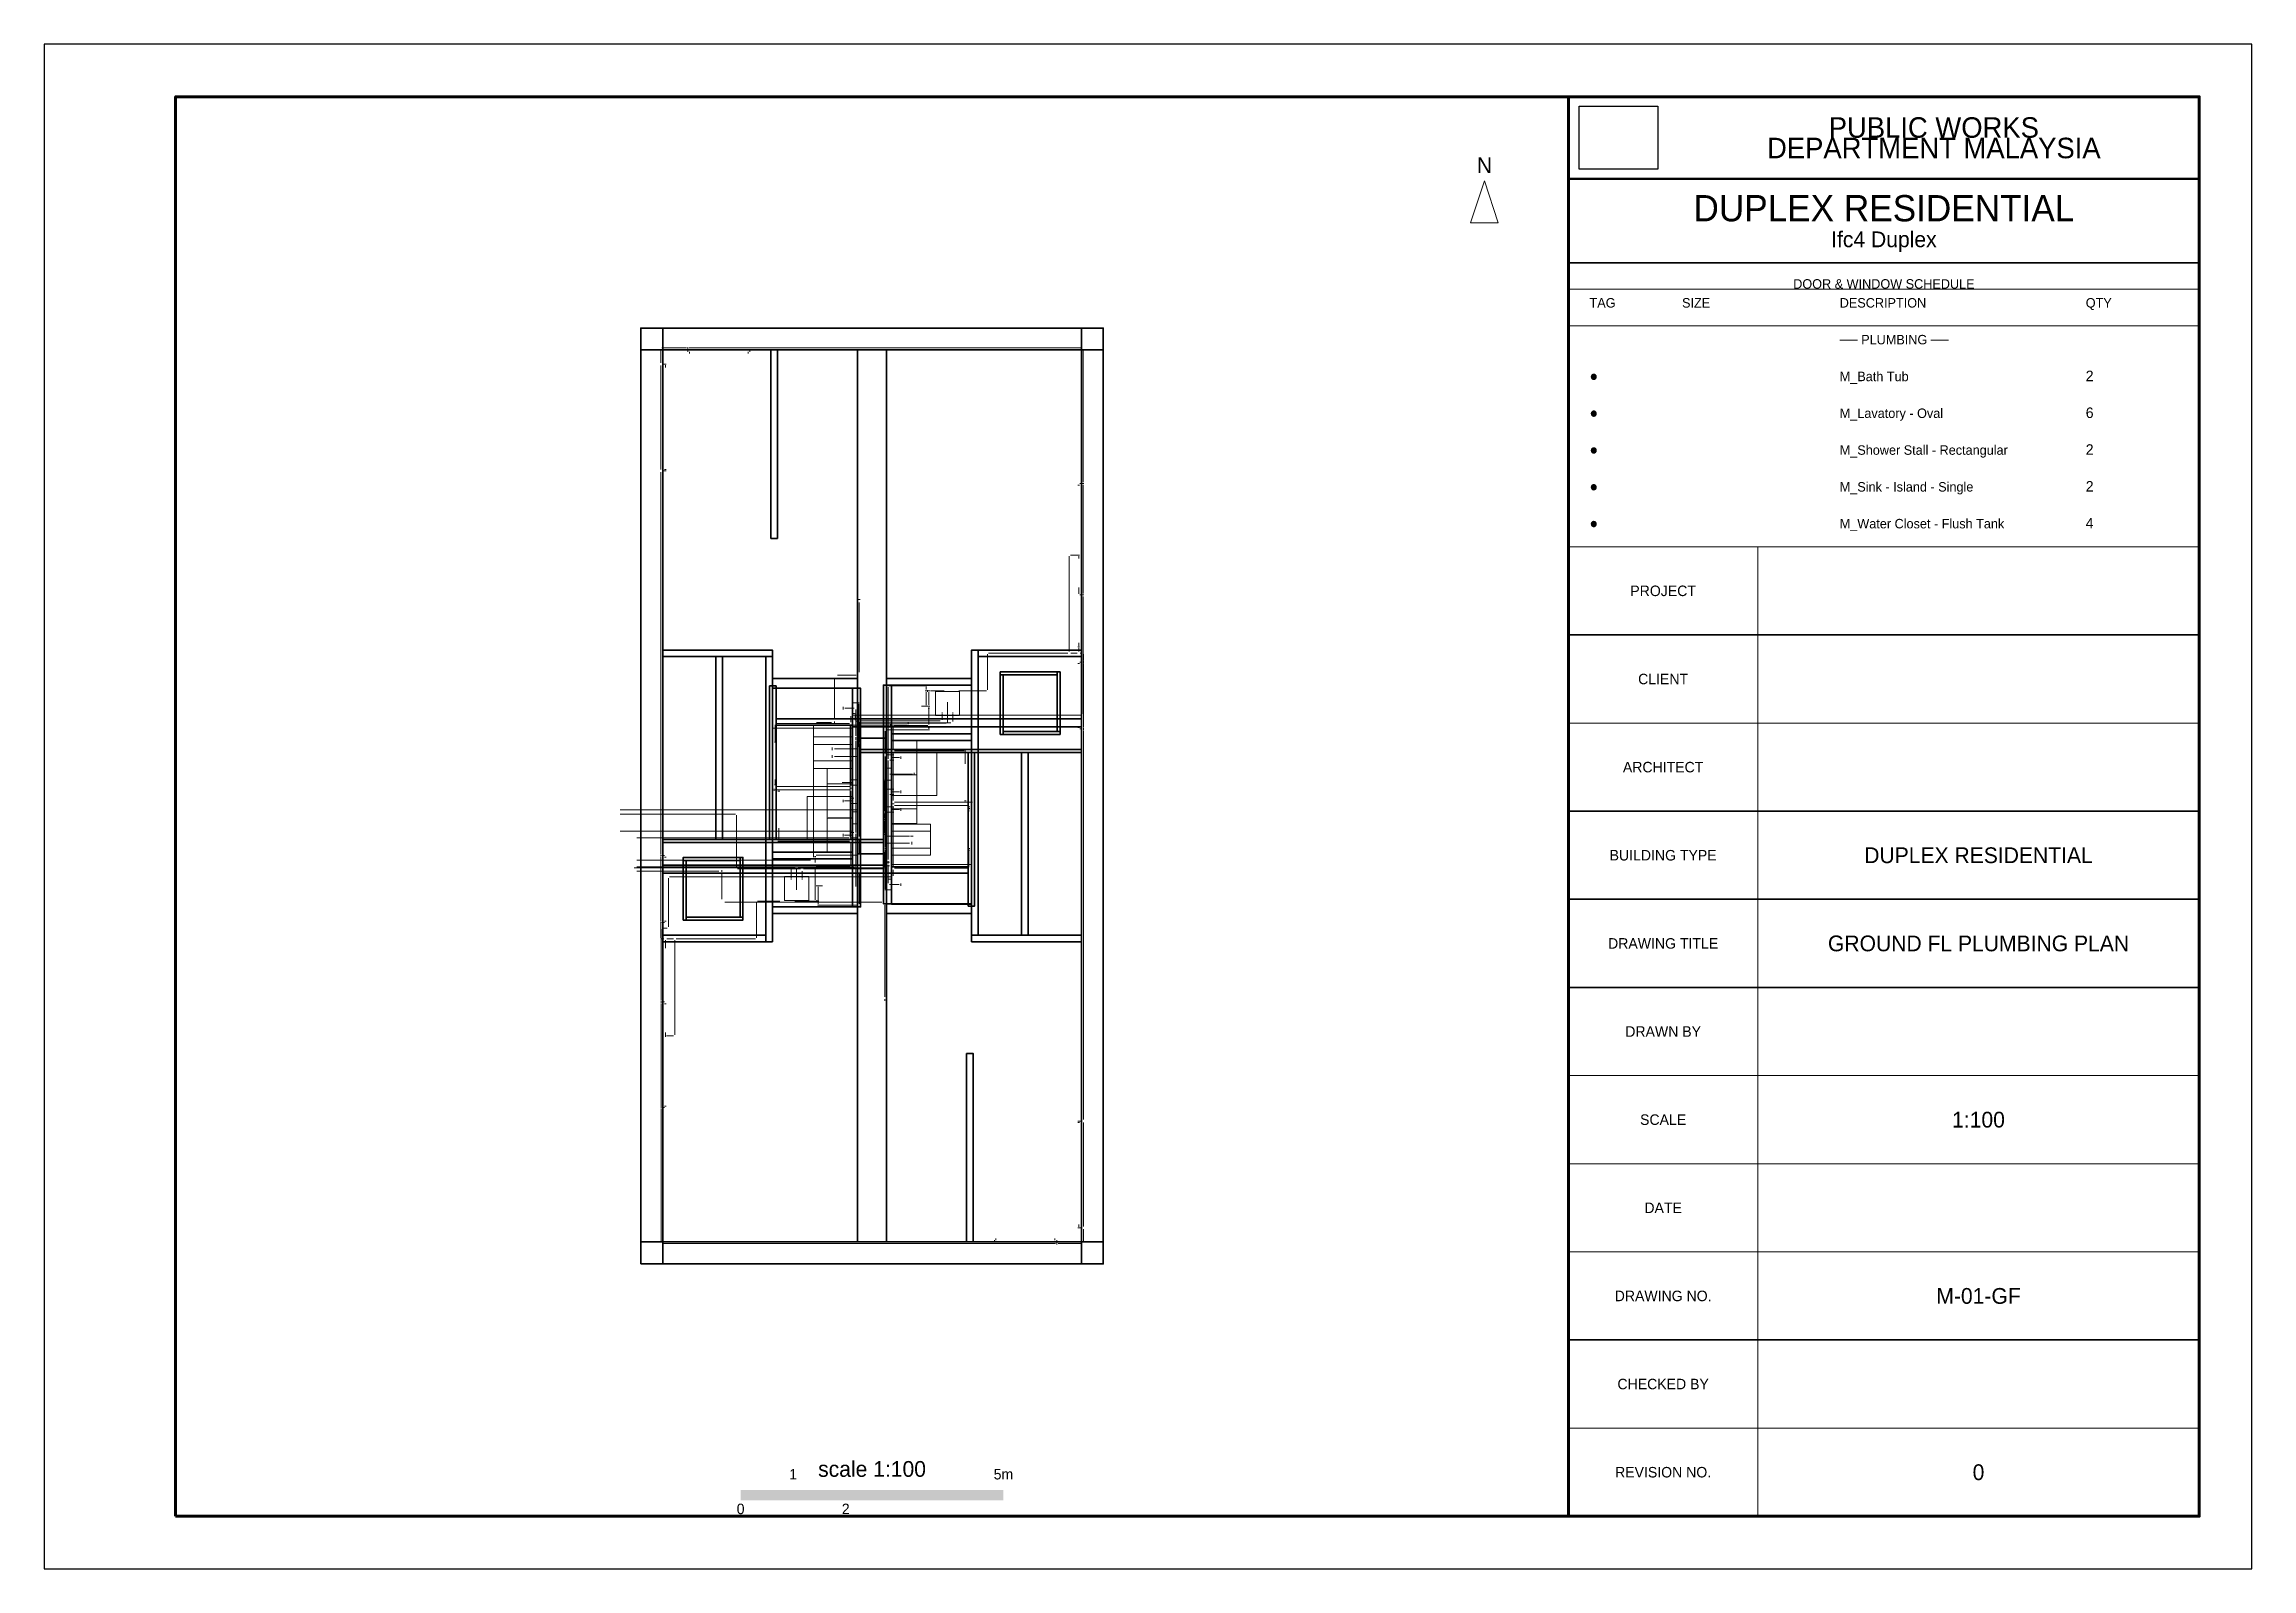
# Model space of a CAD drawing. Header units: millimetres. Extents: x -11350 to 30650, y -23600 to 5400.
import ezdxf
from ezdxf.enums import TextEntityAlignment as Align

# ---------------------------------------------------------------- set-up
doc = ezdxf.new("R2010")
doc.units = ezdxf.units.MM
for name, color, linetype in [('A-ANNO-DIMS', 7, 'Continuous'), ('A-ANNO-TEXT', 7, 'Continuous'), ('A-TTLB', 7, 'Continuous'), ('A-WALL-FULL', 7, 'Continuous')]:
    doc.layers.add(name, color=color, linetype=linetype)
picture_1 = doc.add_image_def('image1.png', size_in_pixel=(890, 652))

msp = doc.modelspace()

# ---------------------------------------------------------------- linework, layer by layer
at = {"color": 7}
msp.add_lwpolyline([(-11350, -23600), (30650, -23600), (30650, 5400), (-11350, 5400)], close=True, dxfattribs=at)
at = {"layer": 'A-ANNO-DIMS', "color": 7}
for points in [[(1900, -22300), (2900, -22300), (1900, -22100), (2900, -22100)], [(3900, -22300), (6900, -22300), (3900, -22100), (6900, -22100)]]:
    msp.add_solid(points, dxfattribs=at)
at = {"layer": 'A-ANNO-DIMS', "color": 0}
msp.add_solid([(2900, -22300), (3900, -22300), (2900, -22100), (3900, -22100)], dxfattribs=at)
at = {"layer": 'A-ANNO-TEXT', "lineweight": 18}
msp.add_lwpolyline([(16050, 2800), (15786, 2000), (16314, 2000)], close=True, dxfattribs=at)
at = {"layer": 'A-MEP-PLMB', "lineweight": 13}
for p, q in [((379, -660), (379, -400)), ((400, -379), (868, -379)), ((895, -396), (895, -362)), ((895, -449), (895, -400)), ((922, -379), (2047, -379)), ((2057, -379), (2091, -379)), ((2074, -449), (2074, -400)), ((2101, -379), (8394, -379)), ((8415, -2929), (8415, -400)), ((379, -2689), (379, -714)), ((406, -687), (449, -687)), ((453, -687), (486, -687)), ((469, -747), (469, -708)), ((925, -486), (925, -453)), ((2044, -486), (2044, -453)), ((379, -10008), (379, -2743)), ((406, -2716), (449, -2716)), ((453, -2687), (486, -2687)), ((453, -2716), (486, -2716)), ((8314, -2991), (8347, -2991)), ((8351, -2956), (8394, -2956)), ((8398, -2956), (8432, -2956)), ((8415, -5050), (8415, -2983)), ((8153, -6155), (8153, -4340)), ((8174, -4319), (8310, -4319)), ((8314, -4319), (8347, -4319)), ((8331, -4384), (8331, -4340)), ((8331, -5056), (8331, -4937)), ((4140, -5161), (4174, -5161)), ((4157, -6544), (4157, -5218)), ((8351, -5077), (8394, -5077)), ((8398, -5077), (8432, -5077)), ((8415, -7339), (8415, -5104)), ((6597, -6882), (6597, -6203)), ((6618, -6182), (8126, -6182)), ((8180, -6182), (8304, -6182)), ((8314, -6062), (8347, -6062)), ((8331, -6041), (8331, -5986)), ((8331, -6155), (8331, -6083)), ((8358, -6182), (8400, -6182)), ((8421, -6325), (8421, -6203)), ((3687, -7444), (3687, -6658)), ((3745, -6601), (4100, -6601)), ((8314, -6379), (8347, -6379)), ((8351, -6352), (8400, -6352)), ((8421, -6369), (8421, -6335)), ((8421, -7598), (8421, -6379)), ((4031, -7128), (4141, -7128)), ((4150, -7132), (4150, -7125)), ((4707, -8194), (4707, -6825)), ((4728, -6804), (5408, -6804)), ((5412, -6902), (5445, -6902)), ((5412, -6902), (5445, -6902)), ((5412, -6902), (5445, -6902)), ((5416, -6804), (5441, -6804)), ((5416, -6804), (5441, -6804)), ((5428, -6875), (5428, -6825)), ((5428, -7173), (5428, -6923)), ((5452, -6919), (5452, -6886)), ((5466, -6902), (5500, -6902)), ((5483, -7166), (5483, -6923)), ((5510, -6902), (5771, -6902)), ((5834, -7166), (5834, -7117)), ((6052, -6902), (6321, -6902)), ((6324, -6902), (6358, -6902)), ((6362, -6902), (6577, -6902)), ((2558, -7827), (2558, -7544)), ((2579, -7524), (3970, -7524)), ((3289, -10064), (3289, -7558)), ((3346, -7501), (3630, -7501)), ((3687, -7518), (3687, -7485)), ((3853, -7254), (3853, -7206)), ((3880, -7230), (4063, -7230)), ((3997, -7497), (3997, -7380)), ((3997, -8693), (3997, -7551)), ((4008, -7554), (4727, -7554)), ((4018, -7360), (8394, -7360)), ((4031, -7332), (4067, -7332)), ((4077, -7335), (4077, -7328)), ((4077, -7460), (4077, -7348)), ((4090, -7759), (4090, -7257)), ((4098, -7480), (4131, -7480)), ((4136, -7515), (5813, -7515)), ((4150, -7962), (4150, -7145)), ((4152, -7885), (4152, -7493)), ((4152, -7885), (4152, -7501)), ((4153, -7856), (4153, -7527)), ((4173, -7472), (5698, -7472)), ((4173, -7506), (5901, -7506)), ((4707, -7305), (4707, -7256)), ((4707, -8118), (4707, -7301)), ((4747, -7571), (4747, -7537)), ((4768, -7554), (5067, -7554)), ((5087, -7533), (5087, -7498)), ((5341, -7193), (5394, -7193)), ((5355, -7193), (5462, -7193)), ((5466, -7193), (5500, -7193)), ((5466, -7193), (5500, -7193)), ((5466, -7193), (5500, -7193)), ((5470, -7232), (5496, -7232)), ((5483, -7540), (5483, -7220)), ((5732, -7322), (5732, -7309)), ((5732, -7452), (5732, -7336)), ((5834, -7494), (5834, -7162)), ((5929, -7316), (5942, -7316)), ((5936, -7486), (5936, -7336)), ((2542, -7876), (2575, -7876)), ((2558, -7865), (2558, -7831)), ((3641, -8028), (3641, -7980)), ((3987, -9678), (3987, -7575)), ((4090, -7753), (4090, -7560)), ((4090, -7829), (4090, -7781)), ((4090, -7829), (4090, -7781)), ((4090, -7829), (4090, -7781)), ((4090, -7977), (4090, -7851)), ((4090, -8098), (4090, -7857)), ((4093, -8079), (4093, -7897)), ((4120, -7996), (4120, -7970)), ((4123, -7889), (4123, -7864)), ((4152, -7925), (4152, -7899)), ((4152, -7925), (4152, -7899)), ((4152, -7977), (4152, -7932)), ((4152, -8123), (4152, -7939)), ((4648, -8093), (4648, -7664)), ((4668, -7643), (5462, -7643)), ((4803, -8013), (4803, -7581)), ((4823, -7560), (5462, -7560)), ((5470, -7613), (5495, -7613)), ((5470, -7643), (5495, -7643)), ((8314, -7596), (8347, -7596)), ((8351, -7625), (8400, -7625)), ((8421, -7642), (8421, -7608)), ((8421, -15056), (8421, -7652)), ((3641, -8174), (3641, -8126)), ((3687, -8004), (4063, -8004)), ((3687, -8150), (4038, -8150)), ((4014, -8004), (4138, -8004)), ((4014, -8150), (4138, -8150)), ((4090, -8414), (4090, -8004)), ((4090, -8590), (4090, -8031)), ((4090, -8943), (4090, -8202)), ((4123, -8113), (4123, -8087)), ((4152, -8010), (4152, -7998)), ((4152, -8666), (4152, -8031)), ((4152, -8156), (4152, -8144)), ((4152, -9019), (4152, -8177)), ((4153, -8421), (4153, -8121)), ((4648, -8743), (4648, -8147)), ((4648, -8425), (4648, -8382)), ((4662, -8368), (4770, -8368)), ((4682, -8120), (4794, -8120)), ((4707, -8768), (4707, -8223)), ((4707, -8844), (4707, -8248)), ((4741, -8221), (4794, -8221)), ((4760, -8170), (4924, -8170)), ((4802, -8120), (4814, -8120)), ((4802, -8221), (4814, -8221)), ((4803, -8989), (4803, -8067)), ((4830, -8040), (6153, -8040)), ((4948, -8195), (4948, -8146)), ((6174, -8057), (6174, -8024)), ((6174, -8286), (6174, -8061)), ((2539, -8799), (2539, -8766)), ((2542, -8691), (2575, -8691)), ((2558, -8641), (2558, -8584)), ((2558, -8679), (2558, -8645)), ((2560, -8782), (3970, -8782)), ((2560, -8782), (2606, -8782)), ((2579, -8720), (3970, -8720)), ((2610, -8808), (2643, -8808)), ((3831, -8643), (3873, -8643)), ((3876, -8643), (4038, -8643)), ((3980, -8751), (4014, -8751)), ((3992, -8598), (3992, -8585)), ((3992, -8700), (3992, -8687)), ((3997, -9733), (3997, -8809)), ((4006, -8592), (4118, -8592)), ((4006, -8693), (4118, -8693)), ((4090, -8454), (4090, -8429)), ((4090, -8917), (4090, -8468)), ((4090, -9265), (4090, -8695)), ((4121, -8454), (4121, -8429)), ((4152, -9139), (4152, -8720)), ((4153, -8454), (4153, -8429)), ((4153, -8454), (4153, -8429)), ((4153, -8565), (4153, -8468)), ((4153, -9089), (4153, -8619)), ((4646, -8603), (4646, -8590)), ((4646, -9181), (4646, -8618)), ((4648, -8446), (4648, -8433)), ((4648, -9080), (4648, -8461)), ((4648, -9639), (4648, -8797)), ((4660, -8597), (4770, -8597)), ((4682, -8770), (4794, -8770)), ((4707, -9105), (4707, -8516)), ((4741, -8483), (5169, -8483)), ((4802, -8770), (4814, -8770)), ((4948, -8845), (4948, -8796)), ((5203, -8507), (5203, -8458)), ((-389, -9166), (4125, -9166)), ((3852, -9019), (3852, -8971)), ((3876, -8995), (4038, -8995)), ((3992, -8951), (3992, -8938)), ((3992, -9052), (3992, -9040)), ((4006, -8944), (4056, -8944)), ((4006, -9046), (4118, -9046)), ((4030, -9203), (4138, -9203)), ((4090, -9567), (4090, -8971)), ((4090, -9593), (4090, -9047)), ((4152, -9669), (4152, -9073)), ((4152, -9319), (4152, -9193)), ((4153, -9116), (4153, -9104)), ((4153, -9189), (4153, -9124)), ((4646, -9319), (4646, -9235)), ((4648, -9769), (4648, -9134)), ((4680, -9208), (4794, -9208)), ((4682, -9107), (4794, -9107)), ((4707, -9614), (4707, -8873)), ((4707, -9319), (4707, -8898)), ((4707, -9744), (4707, -9210)), ((4741, -8871), (4794, -8871)), ((4760, -8820), (4924, -8820)), ((4760, -9157), (4924, -9157)), ((4786, -9048), (4820, -9048)), ((4802, -8871), (4814, -8871)), ((4802, -9208), (4814, -9208)), ((4803, -10249), (4803, -9107)), ((4808, -9113), (4808, -9100)), ((4830, -9016), (6272, -9016)), ((4830, -9080), (6221, -9080)), ((4948, -9182), (4948, -9133)), ((6157, -8992), (6190, -8992)), ((6194, -9016), (6272, -9016)), ((6225, -9109), (6258, -9109)), ((6225, -9138), (6258, -9138)), ((6242, -9193), (6242, -9159)), ((6276, -9016), (6309, -9016)), ((-390, -9568), (4044, -9568)), ((-389, -9246), (1802, -9246)), ((1823, -10266), (1823, -9267)), ((2626, -9739), (2626, -9514)), ((3567, -9318), (3628, -9318)), ((3631, -9318), (4038, -9318)), ((3852, -9669), (3852, -9621)), ((3876, -9645), (4038, -9645)), ((3986, -9594), (3998, -9594)), ((4006, -9594), (4056, -9594)), ((4030, -9432), (4138, -9432)), ((4090, -9522), (4090, -9370)), ((4090, -10329), (4090, -9621)), ((4152, -9347), (4152, -9334)), ((4152, -9418), (4152, -9355)), ((4633, -9346), (4659, -9346)), ((4633, -9630), (4659, -9630)), ((4646, -9610), (4646, -9373)), ((4648, -9672), (4648, -9660)), ((4677, -9359), (4677, -9334)), ((4677, -9643), (4677, -9618)), ((4707, -9359), (4707, -9334)), ((4707, -9941), (4707, -9373)), ((4707, -9927), (4707, -9651)), ((-72, -9698), (3967, -9698)), ((379, -10052), (379, -10018)), ((379, -11280), (379, -10062)), ((400, -10035), (449, -10035)), ((453, -10064), (486, -10064)), ((2610, -9760), (2643, -9760)), ((2647, -9760), (3970, -9760)), ((3304, -10054), (3330, -10054)), ((3338, -10023), (4131, -10023)), ((3992, -9702), (3992, -9690)), ((3997, -10219), (3997, -9787)), ((4006, -9696), (4118, -9696)), ((4090, -10568), (4090, -9697)), ((4152, -10003), (4152, -9723)), ((4646, -10250), (4646, -9968)), ((4647, -10671), (4647, -9982)), ((4648, -9867), (4648, -9693)), ((4648, -9803), (4648, -9790)), ((4648, -9867), (4648, -9823)), ((4648, -9907), (4648, -9882)), ((4648, -10266), (4648, -9921)), ((4648, -10377), (4648, -9921)), ((4662, -9666), (4784, -9666)), ((4662, -9796), (4786, -9796)), ((4677, -9960), (4677, -9934)), ((4677, -9974), (4677, -9949)), ((4707, -10109), (4707, -9718)), ((4707, -10109), (4707, -9849)), ((4760, -9666), (5111, -9666)), ((4760, -9796), (5113, -9796)), ((5133, -9666), (5181, -9666)), ((5159, -9820), (5159, -9772)), ((6225, -9902), (6258, -9902)), ((6225, -9929), (6258, -9929)), ((6242, -10256), (6242, -9950)), ((-126, -10267), (2939, -10267)), ((-72, -10121), (3231, -10121)), ((-72, -10248), (4027, -10248)), ((-72, -10329), (1486, -10329)), ((526, -11391), (526, -10461)), ((546, -10440), (4782, -10440)), ((1543, -10345), (1543, -10312)), ((1543, -10862), (1543, -10386)), ((1843, -10286), (3041, -10286)), ((2864, -10464), (2864, -10291)), ((2864, -10491), (2864, -10478)), ((2899, -10270), (4625, -10270)), ((2966, -10638), (2966, -10294)), ((2993, -10268), (4687, -10268)), ((3068, -10464), (3068, -10327)), ((3068, -10491), (3068, -10478)), ((3095, -10286), (4627, -10286)), ((3304, -10084), (3330, -10084)), ((3317, -10168), (3317, -10105)), ((3317, -10580), (3317, -10260)), ((3338, -10240), (3977, -10240)), ((3696, -10285), (3729, -10285)), ((3733, -10248), (4027, -10248)), ((4031, -10248), (4064, -10248)), ((4121, -10363), (4121, -10337)), ((4152, -10953), (4152, -10371)), ((4678, -10410), (4678, -10385)), ((4683, -10161), (4731, -10161)), ((4683, -10230), (4731, -10230)), ((4707, -10185), (4707, -10137)), ((4707, -10559), (4707, -10207)), ((4708, -10468), (4708, -10418)), ((4708, -10488), (4708, -10481)), ((4717, -10484), (4768, -10484)), ((4803, -10420), (4803, -10303)), ((4830, -10276), (6221, -10276)), ((1600, -10920), (4586, -10920)), ((2203, -11597), (2203, -10918)), ((2223, -10898), (2438, -10898)), ((2442, -10898), (2476, -10898)), ((2479, -10898), (2645, -10898)), ((2932, -10898), (3290, -10898)), ((2966, -10683), (2966, -10634)), ((3300, -10898), (3334, -10898)), ((3317, -10580), (3317, -10528)), ((3317, -10637), (3317, -10576)), ((3317, -10637), (3317, -10576)), ((3317, -10623), (3317, -10590)), ((3317, -10623), (3317, -10590)), ((3317, -10623), (3317, -10590)), ((3317, -10877), (3317, -10634)), ((3338, -10607), (3445, -10607)), ((3348, -10914), (3348, -10881)), ((3355, -10898), (3388, -10898)), ((3355, -10898), (3388, -10898)), ((3355, -10898), (3388, -10898)), ((3372, -10863), (3372, -10627)), ((3372, -10928), (3372, -10867)), ((3392, -10607), (3459, -10607)), ((4090, -10619), (4090, -10571)), ((4647, -10691), (4647, -10684)), ((4657, -10688), (4768, -10688)), ((4734, -10586), (4919, -10586)), ((4946, -10610), (4946, -10562)), ((379, -11324), (379, -11291)), ((379, -11597), (379, -11334)), ((400, -11307), (449, -11307)), ((453, -11281), (486, -11281)), ((3372, -10953), (3372, -10925)), ((3372, -10987), (3372, -10961)), ((3372, -10987), (3372, -10961)), ((3392, -10974), (4131, -10974)), ((4643, -12722), (4643, -10977)), ((386, -12791), (386, -11432)), ((400, -11618), (442, -11618)), ((406, -11411), (505, -11411)), ((469, -11716), (469, -11645)), ((469, -11754), (469, -11720)), ((469, -11794), (469, -11758)), ((496, -11618), (620, -11618)), ((647, -13442), (647, -11645)), ((674, -11618), (2182, -11618)), ((386, -12835), (386, -12802)), ((386, -14798), (386, -12845)), ((406, -12818), (449, -12818)), ((453, -12851), (486, -12851)), ((4643, -12796), (4643, -12763)), ((469, -13442), (469, -13396)), ((469, -13480), (469, -13446)), ((490, -13463), (626, -13463)), ((386, -14841), (386, -14808)), ((386, -17394), (386, -14852)), ((406, -14825), (449, -14825)), ((453, -14799), (486, -14799)), ((8314, -15083), (8347, -15083)), ((8314, -15113), (8347, -15113)), ((8351, -15083), (8394, -15083)), ((8421, -17086), (8421, -15110)), ((8314, -17113), (8347, -17113)), ((8331, -17092), (8331, -17053)), ((8351, -17113), (8394, -17113)), ((8421, -17394), (8421, -17140)), ((406, -17415), (6702, -17415)), ((6712, -17415), (6746, -17415)), ((6729, -17394), (6729, -17351)), ((6756, -17415), (7888, -17415)), ((6757, -17347), (6757, -17314)), ((7880, -17347), (7880, -17314)), ((7915, -17394), (7915, -17351)), ((7915, -17432), (7915, -17398)), ((7941, -17415), (8400, -17415))]:
    msp.add_line(p, q, dxfattribs=at)
at = {"layer": 'A-MEP-PLMB', "lineweight": 18}
for points in [[(2506, -7610), (4031, -7610), (4031, -6850), (2506, -6850)], [(5605, -7369), (6062, -7369), (6062, -6914), (5605, -6914)], [(3287, -8232), (4030, -8232), (4030, -7776), (3287, -7776)], [(3287, -8378), (4030, -8378), (4030, -7922), (3287, -7922)], [(4770, -8495), (5255, -8495), (5255, -7845), (4770, -7845)], [(3545, -8910), (4030, -8910), (4030, -8375), (3545, -8375)], [(4770, -8890), (5635, -8890), (5635, -8075), (4770, -8075)], [(3545, -9320), (4030, -9320), (4030, -8670), (3545, -8670)], [(4770, -9145), (5255, -9145), (5255, -8495), (4770, -8495)], [(3165, -9725), (4030, -9725), (4030, -8910), (3165, -8910)], [(4770, -9425), (5255, -9425), (5255, -8890), (4770, -8890)], [(3545, -9970), (4030, -9970), (4030, -9320), (3545, -9320)], [(4768, -9894), (5511, -9894), (5511, -9438), (4768, -9438)], [(4770, -10025), (5513, -10025), (5513, -9568), (4770, -9568)], [(2737, -10886), (3195, -10886), (3195, -10431), (2737, -10431)], [(4768, -10966), (6294, -10966), (6294, -10206), (4768, -10206)]]:
    msp.add_lwpolyline(points, close=True, dxfattribs=at)
at = {"layer": 'A-TTLB', "lineweight": 70}
msp.add_line((17650, -22600), (17650, 4400), dxfattribs=at)
at = {"layer": 'A-TTLB', "lineweight": 50}
msp.add_line((17650, 2840), (29650, 2840), dxfattribs=at)
at = {"layer": 'A-TTLB', "lineweight": 35}
for p, q in [((17650, 1240), (29650, 1240)), ((17650, -5836), (29650, -5836)), ((17650, -9189), (29650, -9189)), ((17650, -10865), (29650, -10865)), ((17650, -12542), (29650, -12542)), ((17650, -19247), (29650, -19247))]:
    msp.add_line(p, q, dxfattribs=at)
at = {"layer": 'A-TTLB', "lineweight": 18}
for p, q in [((17650, 1240), (29650, 1240)), ((17650, 740), (29650, 740)), ((21250, -5836), (21250, -4160)), ((21250, -7513), (21250, -5836)), ((17650, -7513), (29650, -7513)), ((21250, -9189), (21250, -7513)), ((21250, -10865), (21250, -9189)), ((21250, -12542), (21250, -10865)), ((21250, -14218), (21250, -12542)), ((17650, -14218), (29650, -14218)), ((21250, -15895), (21250, -14218)), ((17650, -15895), (29650, -15895)), ((21250, -17571), (21250, -15895)), ((17650, -17571), (29650, -17571)), ((21250, -19247), (21250, -17571)), ((21250, -20924), (21250, -19247)), ((17650, -20924), (29650, -20924)), ((21250, -22600), (21250, -20924)), ((17650, -22600), (29650, -22600))]:
    msp.add_line(p, q, dxfattribs=at)
at = {"layer": 'A-TTLB', "color": 8, "lineweight": 18}
for p, q in [((17650, 40), (29650, 40)), ((17650, -4160), (29650, -4160))]:
    msp.add_line(p, q, dxfattribs=at)
at = {"layer": 'A-TTLB', "lineweight": 70}
msp.add_lwpolyline([(-8850, -22600), (29650, -22600), (29650, 4400), (-8850, 4400)], close=True, dxfattribs=at)
at = {"layer": 'A-WALL-FULL', "lineweight": 35}
for points in [[(0, -417), (8800, -417), (8800, 0), (0, 0)], [(0, -417), (8800, -417), (8800, 0), (0, 0)], [(0, -17800), (417, -17800), (417, 0), (0, 0)], [(0, -417), (8800, -417), (8800, 0), (0, 0)], [(0, -417), (8800, -417), (8800, 0), (0, 0)], [(8383, -17800), (8800, -17800), (8800, 0), (8383, 0)], [(0, -17383), (417, -17383), (417, -417), (0, -417)], [(0, -17383), (417, -17383), (417, -417), (0, -417)], [(0, -17383), (417, -17383), (417, -417), (0, -417)], [(2476, -4000), (2600, -4000), (2600, -417), (2476, -417)], [(4125, -17383), (4675, -17383), (4675, -417), (4125, -417)], [(8383, -17800), (8800, -17800), (8800, -417), (8383, -417)], [(8383, -17800), (8800, -17800), (8800, -417), (8383, -417)], [(8383, -17800), (8800, -17800), (8800, -417), (8383, -417)], [(417, -6250), (2506, -6250), (2506, -6126), (417, -6126)], [(1431, -9725), (1555, -9725), (1555, -6250), (1431, -6250)], [(2382, -11674), (2506, -11674), (2506, -6250), (2382, -6250)], [(6294, -11550), (6418, -11550), (6418, -6126), (6294, -6126)], [(6418, -6250), (8383, -6250), (8383, -6126), (6418, -6126)], [(2506, -6850), (4125, -6850), (4125, -6666), (2506, -6666)], [(4675, -6790), (6294, -6790), (6294, -6666), (4675, -6666)], [(6840, -6594), (7924, -6594), (7924, -6540), (6840, -6540)], [(6840, -7730), (6894, -7730), (6894, -6594), (6840, -6594)], [(7924, -7676), (7978, -7676), (7978, -6540), (7924, -6540)], [(2450, -9725), (2574, -9725), (2574, -6805), (2450, -6805)], [(4030, -11010), (4182, -11010), (4182, -6850), (4030, -6850)], [(4618, -10950), (4770, -10950), (4770, -6790), (4618, -6790)], [(2574, -7554), (4030, -7554), (4030, -7430), (2574, -7430)], [(4030, -7582), (8383, -7582), (8383, -7430), (4030, -7430)], [(4030, -9725), (4182, -9725), (4182, -7582), (4030, -7582)], [(4125, -10000), (4675, -10000), (4675, -7800), (4125, -7800)], [(4182, -8018), (8383, -8018), (8383, -7582), (4182, -7582)], [(4182, -8075), (8383, -8075), (8383, -7582), (4182, -7582)], [(4770, -7845), (6294, -7845), (6294, -7721), (4770, -7721)], [(6894, -7730), (7978, -7730), (7978, -7676), (6894, -7676)], [(4182, -9783), (4618, -9783), (4618, -8018), (4182, -8018)], [(4618, -10370), (4770, -10370), (4770, -8075), (4618, -8075)], [(6226, -10995), (6350, -10995), (6350, -8075), (6226, -8075)], [(7245, -11550), (7369, -11550), (7369, -8075), (7245, -8075)], [(417, -10218), (4618, -10218), (4618, -9725), (417, -9725)], [(417, -10218), (4618, -10218), (4618, -9783), (417, -9783)], [(807, -10124), (1891, -10124), (1891, -10070), (807, -10070)], [(1891, -11206), (1945, -11206), (1945, -10070), (1891, -10070)], [(2506, -10094), (4030, -10094), (4030, -9970), (2506, -9970)], [(417, -10370), (4618, -10370), (4618, -10218), (417, -10218)], [(807, -11260), (861, -11260), (861, -10124), (807, -10124)], [(4770, -10370), (6226, -10370), (6226, -10246), (4770, -10246)], [(861, -11260), (1945, -11260), (1945, -11206), (861, -11206)], [(2506, -11134), (4125, -11134), (4125, -11010), (2506, -11010)], [(4675, -11134), (6294, -11134), (6294, -10950), (4675, -10950)], [(417, -11674), (2382, -11674), (2382, -11550), (417, -11550)], [(6294, -11674), (8383, -11674), (8383, -11550), (6294, -11550)], [(6200, -17383), (6324, -17383), (6324, -13800), (6200, -13800)], [(0, -17800), (8383, -17800), (8383, -17383), (0, -17383)], [(0, -17800), (8800, -17800), (8800, -17383), (0, -17383)], [(0, -17800), (8383, -17800), (8383, -17383), (0, -17383)], [(0, -17800), (8383, -17800), (8383, -17383), (0, -17383)]]:
    msp.add_lwpolyline(points, close=True, dxfattribs=at)

# ---------------------------------------------------------------- texts
at = {"layer": 'A-ANNO-DIMS'}
for s, p in [('1', (2900, -21800)), ('5m', (6900, -21800)), ('0', (1900, -22460)), ('2', (3900, -22460))]:
    msp.add_text(s, height=200, dxfattribs=at).set_placement(p, align=Align.MIDDLE_CENTER)
at = {"layer": 'A-ANNO-TEXT'}
msp.add_text('N', height=300, dxfattribs=at).set_placement((16050, 3100), align=Align.MIDDLE_CENTER)
at = {"layer": 'A-ANNO-TEXT', "color": 8}
msp.add_text('scale 1:100', height=300, dxfattribs=at).set_placement((4400, -21700), align=Align.MIDDLE_CENTER)
at = {"layer": 'A-TTLB'}
for s, height, p in [('PUBLIC WORKS', 390, (24600, 3815)), ('DEPARTMENT MALAYSIA', 390, (24600, 3425)), ('DUPLEX RESIDENTIAL', 500, (23650, 2280)), ('Ifc4 Duplex', 300, (23650, 1688)), ('PROJECT', 200, (19450, -4998)), ('CLIENT', 200, (19450, -6675)), ('ARCHITECT', 200, (19450, -8351)), ('BUILDING TYPE', 200, (19450, -10027)), ('DUPLEX RESIDENTIAL', 300, (25450, -10027)), ('DRAWING TITLE', 200, (19450, -11704)), ('GROUND FL PLUMBING PLAN', 300, (25450, -11704)), ('DRAWN BY', 200, (19450, -13380)), ('SCALE', 200, (19450, -15056)), ('1:100', 300, (25450, -15056)), ('DATE', 200, (19450, -16733)), ('DRAWING NO.', 200, (19450, -18409)), ('M-01-GF', 300, (25450, -18409)), ('CHECKED BY', 200, (19450, -20085)), ('REVISION NO.', 200, (19450, -21762)), ('0', 300, (25450, -21762))]:
    msp.add_text(s, height=height, dxfattribs=at).set_placement(p, align=Align.MIDDLE_CENTER)
at = {"layer": 'A-TTLB', "color": 8}
msp.add_text('DOOR & WINDOW SCHEDULE', height=180, dxfattribs=at).set_placement((23650, 840), align=Align.MIDDLE_CENTER)
at = {"layer": 'A-TTLB'}
for s, height, p in [('TAG', 180, (18050, 390)), ('SIZE', 180, (19810, 390)), ('DESCRIPTION', 180, (22810, 390)), ('QTY', 180, (27490, 390)), ('── PLUMBING ──', 180, (22810, -310)), ('M_Bath Tub', 180, (22810, -1010)), ('2', 200, (27490, -1010)), ('●', 200, (18050, -1010)), ('●', 200, (18050, -1710)), ('M_Lavatory - Oval', 180, (22810, -1710)), ('6', 200, (27490, -1710)), ('●', 200, (18050, -2410)), ('M_Shower Stall - Rectangular', 180, (22810, -2410)), ('2', 200, (27490, -2410)), ('M_Sink - Island - Single', 180, (22810, -3110)), ('2', 200, (27490, -3110)), ('●', 200, (18050, -3110)), ('●', 200, (18050, -3810)), ('M_Water Closet - Flush Tank', 180, (22810, -3810)), ('4', 200, (27490, -3810))]:
    msp.add_text(s, height=height, dxfattribs=at).set_placement(p)

# ---------------------------------------------------------------- pictures from other files: only their frames are drawn
image = msp.add_image(picture_1, insert=(17850, 3020), size_in_units=(1500, 1200), dxfattribs=at)

doc.saveas('drawing.dxf')
